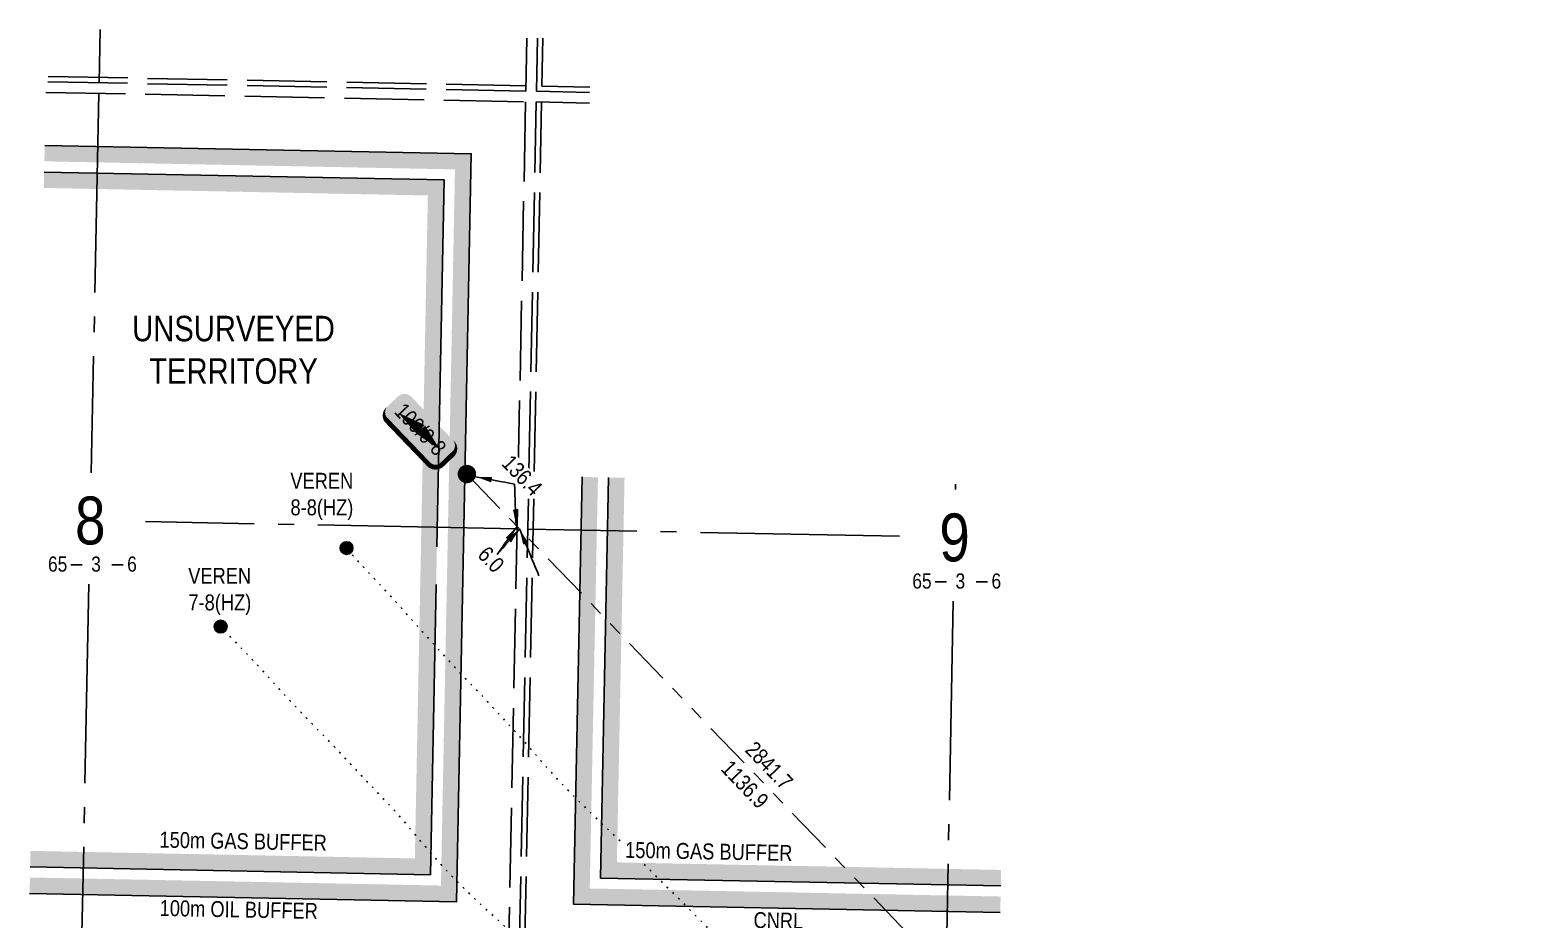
# Model space of a CAD drawing. Extents: x 408473 to 428843, y 6046006 to 6059852.
# Drawn here: x 417725 to 418655, y 6048960 to 6049519 of the extents above; entities that cross this region are included whole.
import ezdxf
from ezdxf.enums import TextEntityAlignment as Align

# ---------------------------------------------------------------- set-up
doc = ezdxf.new("R2010")
doc.units = 0
doc.header["$LTSCALE"] = 5
for name, pattern in [('foc-DOT', [1, 0.2, -0.8]), ('foc-DRILLPATH', [14.75, 6, -1.75, 1.75, -1.75, 1.75, -1.75]), ('foc-QUARTERLINE', [33, 25, -3, 2, -3]), ('foc-UNSURVEYED', [12.5, 10, -2.5])]:
    doc.linetypes.add(name, pattern=pattern)
for name, color, linetype in [('10', 1, 'Continuous'), ('9', 3, 'Continuous'), ('ABADATA-DRILL', 8, 'foc-DOT'), ('ABADATA-DRILL-T', 8, 'Continuous'), ('AS-TARGET-GAS', 182, 'Continuous'), ('AS-TARGET-GAS-H', 181, 'Continuous'), ('AS-TARGET-OIL', 146, 'Continuous'), ('AS-TARGET-OIL-H', 131, 'Continuous'), ('L-BD', 7, 'Continuous'), ('L-MON', 1, 'Continuous'), ('L-SECLBL', 7, 'Continuous'), ('L-SECQ', 8, 'foc-QUARTERLINE'), ('L-UNS-T', 3, 'Continuous'), ('L-USEC', 7, 'foc-UNSURVEYED'), ('P-BUFFER-PURPLE-T', 187, 'Continuous'), ('P-PDRILLPATH', 12, 'foc-DRILLPATH')]:
    doc.layers.add(name, color=color, linetype=linetype)
doc.styles.add('80', font='ARIALN.TTF', dxfattribs={"height": 10})
doc.styles.add('80CG', font='ARIALN.TTF', dxfattribs={"height": 10})
doc.styles.add('80L', font='ARIALN.TTF', dxfattribs={"height": 10})
doc.styles.add('SIMPLEX', font='ARIALN.TTF')
doc.dimstyles.new('Compass 5 000', dxfattribs={"dimscale": 5, "dimtxt": 9, "dimasz": 2, "dimexe": 0.2, "dimexo": 0.0625, "dimgap": 0.5, "dimtad": 0, "dimtih": 1, "dimtoh": 1, "dimzin": 0, "dimdsep": 46, "dimtxsty": '80CG', "dimcen": 0.1, "dimse1": 1, "dimse2": 1, "dimclrd": 256, "dimclrt": 256, "dimaunit": 1, "dimadec": 4, "dimazin": 0, "dimtfac": 0.06, "dimtofl": 0, "dimtmove": 0, "dimatfit": 1, "dimfxl": 0.2, "dimtolj": 1, "dimtzin": 0, "dimlwd": -1, "dimarcsym": 0})

# ---------------------------------------------------------------- blocks, each defined once
blk = doc.blocks.new('L-SECLBL')
at = {"layer": '9', "color": 7}
for p, q in [((-5.08, -27.83), (-12.29, -27.83)), ((20.7, -27.83), (13.5, -27.83))]:
    blk.add_line(p, q, dxfattribs=at)
at = {"layer": '10', "color": 2, "style": 'SIMPLEX'}
blk.add_attdef('SEC', text='', height=30, dxfattribs=at).set_placement((0, 0), align=Align.MIDDLE)
at = {"layer": '10', "color": 5, "style": '80L'}
blk.add_attdef('TWP', text='', height=9.5, dxfattribs=at).set_placement((-14.43, -27.37), align=Align.MIDDLE_RIGHT)
blk.add_attdef('RGE', text='', height=9.5, dxfattribs=at).set_placement((3.62, -27.37), align=Align.MIDDLE_CENTER)
blk.add_attdef('MER', text='', height=9.5, dxfattribs=at).set_placement((23.17, -27.37), align=Align.MIDDLE_LEFT)
blk = doc.blocks.new('plbh')
at = {"layer": 'L-MON'}
h = blk.add_hatch(color=255, dxfattribs=at)
h.dxf.hatch_style = 1
edge = h.paths.add_edge_path()
edge.add_arc((0, 0), 1.16, 0, 360)
h = blk.add_hatch(color=256, dxfattribs=at)
h.dxf.hatch_style = 1
h.paths.add_polyline_path([(0.96, 0, 1), (-0.96, 0, 1)])
h.paths.add_polyline_path([(0.91, 0, 1), (-0.91, 0, 1)], flags=16)
h.paths.add_polyline_path([(0.45, 0, -1), (-0.45, 0, -1)], flags=0)
h = blk.add_hatch(color=256, dxfattribs=at)
h.dxf.hatch_style = 1
h.paths.add_polyline_path([(0.45, 0, 1), (-0.45, 0, 1)])
h.paths.add_polyline_path([(0.4, 0, 1), (-0.4, 0, 1)], flags=16)
at = {"layer": 'L-MON', "color": 240}
for radius in [0.96, 0.91, 0.45, 0.4]:
    blk.add_circle((0, 0), radius, dxfattribs=at)
blk = doc.blocks.new('*U124')
h = blk.add_hatch(color=255)
edge = h.paths.add_edge_path()
edge.add_line((-19, -11.5), (19, -11.5))
edge.add_arc((19, -5.5), 6, 270, 360)
edge.add_line((25, -5.5), (25, 4))
edge.add_arc((19, 4), 6, 0, 90)
edge.add_line((19, 10), (-19, 10))
edge.add_arc((-19, 4), 6, 90, 180)
edge.add_line((-25, 4), (-25, -5.5))
edge.add_arc((-19, -5.5), 6, 180, 270)
at = {"color": 1, "flags": 128}
blk.add_lwpolyline([(-19, -11.5, 3, 3, 0), (19, -11.5, 3, 3, 0.414214), (25, -5.5, 3, 3, 0), (25, 4, 3, 0, 0.414214), (19, 10, 0, 0, 0), (-19, 10, 0, 0, 0.414214), (-25, 4, 0, 0, 0), (-25, -5.5, 0, 3, 0.414214)], format="xyseb", close=True, dxfattribs=at)
for points in [[(-17.63, -2.9, 0, 7.5, 0), (0, 0, 0, 0, 0)], [(17.05, 0, 0, 7.5, 0), (0, 0, 0, 0, 0)]]:
    blk.add_lwpolyline(points, format="xyseb", dxfattribs=at)
at = {"color": 1, "style": '80'}
blk.add_attdef('ENTER_TEXT_001', (-26.85, -4.92), '', height=10, dxfattribs=at)

msp = doc.modelspace()

# ---------------------------------------------------------------- hatches: boundary and pattern name
at = {"layer": 'ABADATA-DRILL-T'}
h = msp.add_hatch(color=256, dxfattribs=at)
h.dxf.hatch_style = 1
edge = h.paths.add_edge_path()
edge.add_arc((417924.322, 6049193.493), 4, 0, 360)
h = msp.add_hatch(color=256, dxfattribs=at)
h.dxf.hatch_style = 1
edge = h.paths.add_edge_path()
edge.add_arc((417845.329, 6049144.226), 4, 0, 360)
at = {"layer": 'AS-TARGET-GAS-H'}
h = msp.add_hatch(color=256, dxfattribs=at)
h.dxf.hatch_style = 1
h.paths.add_polyline_path([(417734.331, 6049419.571), (417734.533, 6049429.569), (417985.567, 6049424.646), (417977.015, 6048988.512), (417725.746, 6048993.439), (417725.948, 6049003.437), (417967.213, 6048998.706), (417975.373, 6049414.844)], flags=17)
h = msp.add_hatch(color=256, dxfattribs=at)
h.dxf.hatch_style = 1
h.paths.add_polyline_path([(418335.004, 6048981.492), (418335.202, 6048991.49), (418094.011, 6048996.22), (418098.831, 6049237.614), (418088.833, 6049237.81), (418083.814, 6048986.418)])
at = {"layer": 'AS-TARGET-OIL-H'}
h = msp.add_hatch(color=256, dxfattribs=at)
h.dxf.hatch_style = 1
h.paths.add_polyline_path([(417734.668, 6049436.267), (417734.869, 6049446.265), (418002.591, 6049441.016), (417993.385, 6048971.488), (417725.41, 6048976.742), (417725.611, 6048986.74), (417983.582, 6048981.682), (417992.397, 6049431.214)])
h = msp.add_hatch(color=256, dxfattribs=at)
h.dxf.hatch_style = 1
h.paths.add_polyline_path([(418334.674, 6048964.796), (418334.872, 6048974.794), (418076.981, 6048979.85), (418082.135, 6049237.941), (418072.137, 6049238.137), (418066.784, 6048970.048)])

# ---------------------------------------------------------------- linework, layer by layer
at = {"layer": 'ABADATA-DRILL', "flags": 128}
for points in [[(418095.986, 6049009.695), (418094.172, 6049011.434), (418091.829, 6049013.684), (418089.496, 6049015.93), (418087.153, 6049018.173), (418084.807, 6049020.423), (418082.559, 6049022.601), (418080.259, 6049024.833), (418077.923, 6049027.086), (418075.593, 6049029.336), (418073.271, 6049031.602), (418070.965, 6049033.884), (418068.663, 6049036.163), (418066.378, 6049038.472), (418064.113, 6049040.804), (418061.838, 6049043.115), (418059.566, 6049045.424), (418057.318, 6049047.768), (418055.115, 6049050.146), (418052.938, 6049052.555), (418050.795, 6049054.955), (418048.642, 6049057.384), (418046.516, 6049059.82), (418044.404, 6049062.265), (418042.289, 6049064.73), (418040.173, 6049067.192), (418038.037, 6049069.621), (418035.884, 6049072.024), (418033.728, 6049074.44), (418031.572, 6049076.857), (418029.388, 6049079.257), (418027.211, 6049081.62), (418025.011, 6049083.997), (418022.793, 6049086.361), (418020.569, 6049088.722), (418018.366, 6049091.102), (418016.175, 6049093.489), (418013.985, 6049095.879), (418011.802, 6049098.272), (418009.581, 6049100.646), (418007.334, 6049102.988), (418005.076, 6049105.329), (418002.818, 6049107.667), (418000.547, 6049109.996), (417998.295, 6049112.327), (417996.071, 6049114.678), (417993.854, 6049117.042), (417991.654, 6049119.432), (417989.457, 6049121.819), (417987.257, 6049124.206), (417985.073, 6049126.606), (417982.907, 6049129.016), (417980.734, 6049131.412), (417978.554, 6049133.819), (417976.4, 6049136.218), (417974.234, 6049138.635), (417972.064, 6049141.041), (417969.885, 6049143.455), (417967.701, 6049145.851), (417965.535, 6049148.258), (417963.379, 6049150.69), (417961.233, 6049153.133), (417959.074, 6049155.559), (417956.904, 6049157.976), (417954.731, 6049160.389), (417952.531, 6049162.776), (417950.324, 6049165.143), (417948.116, 6049167.513), (417945.906, 6049169.894), (417943.699, 6049172.268), (417941.482, 6049174.639), (417939.261, 6049177.006), (417937.05, 6049179.353), (417934.823, 6049181.714), (417932.606, 6049184.078), (417930.415, 6049186.462), (417928.234, 6049188.942), (417924.322, 6049193.493)], [(418487.085, 6048470.172), (418487.085, 6048470.172), (418487.088, 6048470.179), (418487.089, 6048470.202), (418487.11, 6048470.292), (418487.148, 6048470.338), (418487.202, 6048470.376), (418487.32, 6048470.454), (418487.468, 6048470.525), (418487.573, 6048470.573), (418487.67, 6048470.604), (418487.733, 6048470.599), (418487.766, 6048470.579), (418487.769, 6048470.532), (418487.753, 6048470.446), (418487.698, 6048470.157), (418487.648, 6048469.978), (418487.517, 6048469.61), (418487.39, 6048469.256), (418487.341, 6048469.114), (418487.292, 6048468.998), (418487.25, 6048468.912), (418487.236, 6048468.859), (418487.238, 6048468.829), (418487.269, 6048468.682), (418487.257, 6048468.585), (418487.182, 6048468.7), (418487.073, 6048468.892), (418486.934, 6048469.145), (418486.774, 6048469.488), (418486.634, 6048469.818), (418486.577, 6048470.105), (418486.558, 6048470.342), (418486.52, 6048470.613), (418486.536, 6048470.906), (418486.739, 6048471.066), (418487.057, 6048471.13), (418487.474, 6048471.318), (418487.789, 6048471.422), (418487.829, 6048471.404), (418487.855, 6048471.377), (418487.921, 6048471.169), (418487.9, 6048470.966), (418487.856, 6048470.764), (418487.802, 6048470.551), (418487.725, 6048470.346), (418487.531, 6048470.323), (418487.298, 6048470.508), (418487.176, 6048470.754), (418487.111, 6048471.002), (418487.063, 6048471.273), (418487.171, 6048471.497), (418487.508, 6048471.537), (418487.871, 6048471.344), (418488.054, 6048471.13), (418488.089, 6048471.066), (418488.148, 6048470.851), (418488.295, 6048470.518), (418488.387, 6048470.26), (418488.314, 6048469.938), (418488.221, 6048469.82), (418488.201, 6048469.797), (418488.157, 6048469.754), (418488.143, 6048469.741), (418488.103, 6048469.735), (418488.086, 6048469.739), (418488.027, 6048469.767), (418487.912, 6048469.872), (418487.75, 6048470.079), (418487.556, 6048470.413), (418487.345, 6048470.85), (418487.095, 6048471.365), (418486.793, 6048471.948), (418486.426, 6048472.609), (418485.974, 6048473.355), (418485.436, 6048474.172), (418484.824, 6048475.057), (418484.129, 6048476.025), (418483.343, 6048477.06), (418482.507, 6048478.13), (418481.609, 6048479.248), (418480.648, 6048480.414), (418479.602, 6048481.631), (418478.463, 6048482.917), (418477.23, 6048484.288), (418475.932, 6048485.731), (418474.571, 6048487.248), (418473.159, 6048488.836), (418471.674, 6048490.495), (418470.141, 6048492.209), (418468.579, 6048493.99), (418466.985, 6048495.835), (418465.345, 6048497.721), (418463.675, 6048499.618), (418461.966, 6048501.518), (418460.239, 6048503.399), (418458.466, 6048505.295), (418456.65, 6048507.194), (418454.754, 6048509.158), (418452.876, 6048511.132), (418450.975, 6048513.147), (418449.032, 6048515.215), (418447.063, 6048517.311), (418445.038, 6048519.468), (418443.004, 6048521.628), (418440.91, 6048523.843), (418438.827, 6048526.054), (418436.708, 6048528.327), (418434.582, 6048530.609), (418432.447, 6048532.914), (418430.315, 6048535.23), (418428.154, 6048537.56), (418425.95, 6048539.897), (418423.683, 6048542.285), (418420.95, 6048545.203), (418418.701, 6048547.664), (418418.538, 6048547.844), (418414.213, 6048552.57), (418409.884, 6048557.266), (418405.584, 6048562.018), (418401.269, 6048566.75), (418396.861, 6048571.451), (418392.449, 6048576.152), (418388.088, 6048580.892), (418383.761, 6048585.661), (418379.44, 6048590.41), (418375.075, 6048595.13), (418370.686, 6048599.778), (418366.242, 6048604.396), (418361.842, 6048609.04), (418357.505, 6048613.773), (418353.222, 6048618.598), (418348.989, 6048623.412), (418344.706, 6048628.197), (418340.348, 6048632.92), (418335.935, 6048637.564), (418331.494, 6048642.163), (418326.96, 6048646.749), (418324.675, 6048649.038), (418322.406, 6048651.333), (418317.889, 6048655.923), (418313.404, 6048660.498), (418308.91, 6048665.094), (418304.372, 6048669.631), (418299.769, 6048674.092), (418295.179, 6048678.54), (418290.596, 6048683.057), (418286.011, 6048687.582), (418281.409, 6048692.083), (418276.889, 6048696.539), (418272.374, 6048701.099), (418267.887, 6048705.721), (418263.446, 6048710.29), (418258.975, 6048714.868), (418254.494, 6048719.437), (418249.936, 6048723.984), (418245.363, 6048728.458), (418240.748, 6048732.967), (418236.222, 6048737.476), (418231.734, 6048742.029), (418227.2, 6048746.619), (418222.705, 6048751.161), (418218.214, 6048755.737), (418213.778, 6048760.372), (418209.406, 6048765.109), (418205.099, 6048769.838), (418200.75, 6048774.557), (418196.403, 6048779.297), (418192.101, 6048784.026), (418187.722, 6048788.683), (418183.201, 6048793.266), (418178.656, 6048797.793), (418174.054, 6048802.307), (418169.467, 6048806.758), (418164.9, 6048811.375), (418160.582, 6048816.068), (418156.406, 6048820.891), (418152.248, 6048825.787), (418147.937, 6048830.559), (418143.379, 6048835.11), (418138.731, 6048839.488), (418134.039, 6048843.841), (418129.385, 6048848.247), (418124.812, 6048852.754), (418120.256, 6048857.225), (418115.67, 6048861.699), (418111.114, 6048866.22), (418106.616, 6048870.766), (418102.126, 6048875.391), (418097.673, 6048880.033), (418093.249, 6048884.638), (418088.77, 6048889.28), (418084.272, 6048893.862), (418079.779, 6048898.495), (418075.336, 6048903.14), (418070.819, 6048907.746), (418066.329, 6048912.359), (418061.892, 6048916.96), (418057.424, 6048921.552), (418052.974, 6048926.157), (418048.521, 6048930.795), (418044.064, 6048935.387), (418039.566, 6048939.96), (418035.092, 6048944.529), (418030.554, 6048949.092), (418026.041, 6048953.595), (418021.469, 6048958.106), (418016.761, 6048962.466), (418011.957, 6048966.747), (418007.225, 6048971.091), (418002.587, 6048975.51), (417997.997, 6048979.964), (417993.438, 6048984.471), (417988.977, 6048989.03), (417984.619, 6048993.76), (417980.41, 6048998.58), (417976.238, 6049003.423), (417972.038, 6049008.25), (417967.849, 6049013.096), (417963.704, 6049017.962), (417959.567, 6049022.881), (417955.358, 6049027.741), (417951.016, 6049032.414), (417946.553, 6049037.086), (417942.144, 6049041.737), (417937.761, 6049046.391), (417933.385, 6049051.048), (417928.97, 6049055.732), (417925.654, 6049059.224), (417921.275, 6049063.878), (417916.885, 6049068.532), (417912.43, 6049073.2), (417907.95, 6049077.846), (417903.479, 6049082.435), (417899.012, 6049087.043), (417894.586, 6049091.655), (417890.153, 6049096.319), (417885.794, 6049101.016), (417881.447, 6049105.769), (417877.159, 6049110.504), (417872.889, 6049115.285), (417868.515, 6049120.026), (417864.111, 6049124.63), (417859.661, 6049129.245), (417855.234, 6049133.849), (417850.82, 6049138.477), (417845.329, 6049144.226)], [(418493.753, 6048458.651), (418493.753, 6048458.651), (418493.753, 6048458.651), (418493.753, 6048458.651), (418493.743, 6048458.648), (418493.736, 6048458.635), (418493.858, 6048458.556), (418494.043, 6048458.492), (418494.236, 6048458.455), (418494.332, 6048458.41), (418494.33, 6048458.35), (418494.319, 6048458.283), (418494.294, 6048458.22), (418494.249, 6048458.134), (418494.22, 6048458.005), (418494.108, 6048457.887), (418493.931, 6048457.871), (418493.818, 6048457.92), (418493.753, 6048457.971), (418493.663, 6048457.989), (418493.529, 6048457.959), (418493.389, 6048457.965), (418493.343, 6048457.992), (418493.247, 6048458.047), (418493.172, 6048458.082), (418493.086, 6048458.167), (418493.168, 6048458.232), (418493.239, 6048458.274), (418493.289, 6048458.283), (418493.292, 6048458.283), (418493.299, 6048458.283), (418493.342, 6048458.296), (418493.423, 6048458.331), (418493.574, 6048458.388), (418493.802, 6048458.463), (418494.104, 6048458.554), (418494.459, 6048458.64), (418494.871, 6048458.726), (418495.337, 6048458.83), (418495.822, 6048458.954), (418496.332, 6048459.084), (418496.871, 6048459.226), (418497.448, 6048459.382), (418498.071, 6048459.553), (418498.521, 6048459.677), (418499.003, 6048459.821), (418499.936, 6048460.106), (418500.918, 6048460.387), (418501.968, 6048460.677), (418502.987, 6048460.96), (418503.982, 6048461.231), (418504.937, 6048461.485), (418505.899, 6048461.756), (418506.902, 6048462.043), (418507.941, 6048462.326), (418508.974, 6048462.613), (418510.026, 6048462.909), (418511.079, 6048463.198), (418512.131, 6048463.481), (418513.17, 6048463.76), (418514.21, 6048464.053), (418515.235, 6048464.327), (418516.234, 6048464.6), (418517.183, 6048464.875), (418518.111, 6048465.117), (418519.045, 6048465.325), (418519.977, 6048465.54), (418520.834, 6048465.757), (418521.655, 6048465.954), (418522.489, 6048466.148), (418523.376, 6048466.347), (418524.233, 6048466.53), (418525.05, 6048466.674), (418525.823, 6048466.809), (418526.616, 6048467), (418527.458, 6048467.234), (418528.39, 6048467.502), (418529.399, 6048467.776), (418530.421, 6048468.049), (418531.44, 6048468.316), (418532.502, 6048468.558), (418533.609, 6048468.777), (418534.697, 6048468.982), (418535.678, 6048469.196), (418536.666, 6048469.427), (418537.728, 6048469.659), (418538.852, 6048469.89), (418539.93, 6048470.123), (418540.942, 6048470.353), (418541.849, 6048470.558), (418542.767, 6048470.777), (418543.752, 6048471.018), (418544.734, 6048471.272), (418545.666, 6048471.53), (418546.584, 6048471.776), (418547.495, 6048471.994), (418548.436, 6048472.189), (418549.395, 6048472.324), (418550.331, 6048472.432), (418551.222, 6048472.631), (418552.101, 6048472.901), (418552.98, 6048473.18), (418553.855, 6048473.46), (418554.701, 6048473.723), (418555.539, 6048473.963), (418556.427, 6048474.199), (418557.429, 6048474.46), (418558.457, 6048474.7), (418559.545, 6048474.922), (418560.609, 6048475.134), (418561.611, 6048475.344), (418562.665, 6048475.54), (418563.882, 6048475.75), (418565.134, 6048475.979), (418566.332, 6048476.215), (418567.467, 6048476.45), (418568.612, 6048476.694), (418569.683, 6048476.933), (418570.708, 6048477.166), (418571.72, 6048477.42), (418572.702, 6048477.7), (418573.651, 6048477.958), (418574.583, 6048478.21), (418575.461, 6048478.463), (418576.313, 6048478.72), (418577.185, 6048478.983), (418578.154, 6048479.237), (418579.072, 6048479.472), (418579.946, 6048479.702), (418580.901, 6048479.94), (418581.943, 6048480.206), (418582.932, 6048480.473), (418583.914, 6048480.737), (418584.929, 6048480.991), (418585.978, 6048481.24), (418586.98, 6048481.494), (418587.968, 6048481.751), (418588.996, 6048481.994), (418590.098, 6048482.236), (418591.17, 6048482.482), (418592.191, 6048482.722), (418593.133, 6048482.96), (418594.018, 6048483.209), (418594.135, 6048483.244), (418594.85, 6048483.493), (418595.655, 6048483.881), (418596.358, 6048484.384), (418596.957, 6048484.995), (418597.433, 6048485.656), (418597.766, 6048486.293), (418597.951, 6048486.866), (418597.967, 6048487.353), (418597.815, 6048487.782), (418597.776, 6048487.85), (418597.57, 6048488.204), (418597.285, 6048488.603), (418597.236, 6048488.661), (418596.923, 6048489.02), (418596.489, 6048489.522), (418595.988, 6048490.139), (418595.454, 6048490.786), (418594.867, 6048491.488), (418594.179, 6048492.251), (418593.353, 6048493.124), (418592.471, 6048494.058), (418591.507, 6048495.061), (418590.941, 6048495.602), (418590.308, 6048496.158), (418589.577, 6048496.789), (418588.748, 6048497.536), (418587.868, 6048498.383), (418587.152, 6048499.111), (418586.93, 6048499.348), (418585.944, 6048500.375), (418584.835, 6048501.473), (418583.658, 6048502.657), (418582.433, 6048503.958), (418581.141, 6048505.373), (418579.743, 6048506.864), (418578.253, 6048508.407), (418576.695, 6048510.028), (418575.068, 6048511.717), (418573.349, 6048513.501), (418571.585, 6048515.333), (418569.778, 6048517.212), (418568.203, 6048518.833), (418567.918, 6048519.126), (418566.056, 6048521.029), (418564.359, 6048522.746), (418564.176, 6048522.93), (418562.247, 6048524.852), (418560.279, 6048526.854), (418559.122, 6048528.057), (418555.604, 6048531.727), (418554.277, 6048533.12), (418552.262, 6048535.216), (418550.206, 6048537.324), (418548.114, 6048539.462), (418545.96, 6048541.631), (418543.762, 6048543.825), (418541.532, 6048546.059), (418539.3, 6048548.307), (418537.583, 6048550.038), (418537.027, 6048550.595), (418534.746, 6048552.897), (418532.461, 6048555.213), (418530.162, 6048557.508), (418527.85, 6048559.797), (418525.561, 6048562.096), (418523.286, 6048564.418), (418521.045, 6048566.766), (418518.835, 6048569.15), (418516.642, 6048571.536), (418514.428, 6048573.907), (418512.193, 6048576.261), (418509.959, 6048578.619), (418507.746, 6048581.003), (418505.556, 6048583.39), (418503.342, 6048585.77), (418501.115, 6048588.131), (418498.88, 6048590.492), (418496.643, 6048592.843), (418494.405, 6048595.178), (418492.164, 6048597.509), (418489.919, 6048599.817), (418487.663, 6048602.115), (418485.398, 6048604.427), (418483.137, 6048606.755), (418480.899, 6048609.092), (418478.675, 6048611.443), (418476.461, 6048613.814), (418474.267, 6048616.194), (418472.074, 6048618.591), (418469.891, 6048620.988), (418467.701, 6048623.381), (418465.493, 6048625.755), (418463.28, 6048628.126), (418461.066, 6048630.506), (418458.895, 6048632.856), (418456.688, 6048635.233), (418454.471, 6048637.597), (418452.243, 6048639.951), (418450.009, 6048642.306), (418447.775, 6048644.653), (418445.54, 6048647.004), (418443.303, 6048649.359), (418441.059, 6048651.71), (418438.818, 6048654.051), (418436.573, 6048656.389), (418434.305, 6048658.714), (418432.026, 6048661.019), (418429.758, 6048663.341), (418427.534, 6048665.668), (418425.306, 6048668.026), (418423.102, 6048670.39), (418420.912, 6048672.77), (418418.722, 6048675.167), (418416.538, 6048677.567), (418414.362, 6048679.963), (418412.192, 6048682.353), (418410.012, 6048684.75), (418407.822, 6048687.14), (418405.601, 6048689.507), (418403.376, 6048691.825), (418401.132, 6048694.163), (418398.901, 6048696.51), (418396.663, 6048698.858), (418394.408, 6048701.186), (418392.147, 6048703.508), (418389.885, 6048705.829), (418387.631, 6048708.157), (418385.373, 6048710.492), (418383.111, 6048712.824), (418380.843, 6048715.155), (418378.586, 6048717.493), (418376.328, 6048719.838), (418374.08, 6048722.176), (418371.832, 6048724.504), (418369.567, 6048726.822), (418367.282, 6048729.134), (418364.99, 6048731.43), (418362.701, 6048733.729), (418360.416, 6048736.031), (418357.673, 6048738.785), (418355.384, 6048741.08), (418353.102, 6048743.376), (418350.807, 6048745.655), (418348.484, 6048747.911), (418346.134, 6048750.147), (418343.784, 6048752.374), (418341.434, 6048754.604), (418339.087, 6048756.837), (418336.751, 6048759.087), (418334.442, 6048761.359), (418332.147, 6048763.645), (418329.854, 6048765.933), (418327.559, 6048768.219), (418325.273, 6048770.508), (418322.992, 6048772.81), (418320.727, 6048775.131), (418318.496, 6048777.482), (418316.262, 6048779.84), (418314.021, 6048782.181), (418311.776, 6048784.522), (418309.551, 6048786.836), (418307.313, 6048789.174), (418305.079, 6048791.525), (418302.852, 6048793.879), (418300.627, 6048796.237), (418298.403, 6048798.598), (418296.176, 6048800.952), (418293.941, 6048803.293), (418291.7, 6048805.631), (418289.456, 6048807.972), (418288.365, 6048809.12), (418287.235, 6048810.326), (418285.021, 6048812.697), (418282.797, 6048815.061), (418280.577, 6048817.431), (418278.37, 6048819.809), (418276.173, 6048822.192), (418273.965, 6048824.566), (418271.745, 6048826.957), (418269.558, 6048829.344), (418267.365, 6048831.727), (418265.151, 6048834.094), (418262.917, 6048836.445), (418260.679, 6048838.8), (418258.482, 6048841.183), (418256.302, 6048843.58), (418254.102, 6048845.96), (418251.885, 6048848.331), (418249.664, 6048850.685), (418247.433, 6048853.029), (418245.182, 6048855.364), (418242.93, 6048857.699), (418240.683, 6048860.037), (418238.462, 6048862.394), (418236.248, 6048864.765), (418234.031, 6048867.129), (418231.817, 6048869.493), (418229.636, 6048871.853), (418227.442, 6048874.236), (418225.235, 6048876.623), (418223.039, 6048879.01), (418220.878, 6048881.387), (418218.702, 6048883.786), (418216.574, 6048886.135), (418214.404, 6048888.545), (418212.248, 6048890.961), (418210.078, 6048893.374), (418207.876, 6048895.821), (418205.71, 6048898.234), (418203.533, 6048900.648), (418201.356, 6048903.044), (418199.189, 6048905.407), (418196.989, 6048907.794), (418194.789, 6048910.178), (418192.578, 6048912.558), (418190.351, 6048914.939), (418188.134, 6048917.3), (418185.896, 6048919.648), (418183.628, 6048921.963), (418181.353, 6048924.271), (418179.098, 6048926.603), (418176.844, 6048928.947), (418174.596, 6048931.295), (418172.335, 6048933.624), (418170.056, 6048935.929), (418167.764, 6048938.221), (418165.485, 6048940.489), (418163.2, 6048942.788), (418160.935, 6048945.103), (418158.674, 6048947.438), (418156.412, 6048949.77), (418154.131, 6048952.091), (418151.842, 6048954.39), (418149.547, 6048956.692), (418147.259, 6048958.994), (418144.97, 6048961.3), (418142.688, 6048963.608), (418140.417, 6048965.923), (418138.145, 6048968.242), (418135.867, 6048970.557), (418133.558, 6048972.85), (418131.232, 6048975.106), (418128.892, 6048977.362), (418126.553, 6048979.612), (418124.23, 6048981.881), (418121.945, 6048984.187), (418119.115, 6048987.069), (418115.08, 6048991.099), (418112.771, 6048993.372), (418110.89, 6048995.222)]]:
    msp.add_lwpolyline(points, dxfattribs=at)
at = {"layer": 'ABADATA-DRILL-T'}
for centre in [(417924.322, 6049193.493), (417845.329, 6049144.226)]:
    msp.add_circle(centre, 4, dxfattribs=at)
at = {"layer": 'AS-TARGET-GAS', "flags": 128}
for points in [[(417734.533, 6049429.569), (417985.567, 6049424.646), (417981.051, 6049194.355)], [(418335.004, 6048981.492), (418083.814, 6048986.418), (418088.833, 6049237.81)], [(417980.585, 6049170.583), (417977.015, 6048988.512), (417725.746, 6048993.439)]]:
    msp.add_lwpolyline(points, dxfattribs=at)
at = {"layer": 'AS-TARGET-OIL', "flags": 128}
for points in [[(417734.869, 6049446.265), (418002.591, 6049441.016), (417993.385, 6048971.488), (417725.41, 6048976.742)], [(418334.674, 6048964.796), (418066.784, 6048970.048), (418072.137, 6049238.137)]]:
    msp.add_lwpolyline(points, dxfattribs=at)
at = {"layer": 'L-SECQ', "flags": 128}
for points in [[(417769.673, 6049518.933), (417769.002, 6049485.606)], [(417768.867, 6049478.905), (417764.071, 6049240.845)], [(418306.652, 6049233.539), (418306.586, 6049230.207)], [(418031.379, 6049205.597), (417798.199, 6049210.169)], [(418271.456, 6049200.889), (418038.08, 6049205.465)], [(417762.661, 6049170.859), (417758.066, 6048942.795)], [(418305.201, 6049160.221), (418300.688, 6048932.156)]]:
    msp.add_lwpolyline(points, dxfattribs=at)
at = {"layer": 'L-USEC'}
for p, q in [((418046.981, 6049483.505), (418047.58, 6049513.482)), ((418076.959, 6049482.917), (418046.981, 6049483.505))]:
    msp.add_line(p, q, dxfattribs=at)
at = {"layer": 'L-USEC', "flags": 128}
for points in [[(418037.53, 6049513.681), (418036.865, 6049480.354)], [(418043.566, 6049480.223), (418044.232, 6049513.549)], [(418036.865, 6049480.354), (417735.675, 6049486.26)], [(418036.93, 6049483.702), (417735.741, 6049489.608)], [(417735.54, 6049479.558), (418036.731, 6049473.653)], [(418036.731, 6049473.653), (418032.101, 6049241.75)], [(418076.893, 6049479.569), (418043.566, 6049480.223)], [(418038.804, 6049241.736), (418043.432, 6049473.521)], [(418042.152, 6049241.669), (418046.78, 6049473.454)], [(418043.432, 6049473.521), (418076.759, 6049472.868)], [(418032.728, 6048937.41), (418038.46, 6049224.49)], [(418036.076, 6048937.343), (418041.808, 6049224.423)], [(418031.626, 6049217.97), (418026.026, 6048937.541)]]:
    msp.add_lwpolyline(points, dxfattribs=at)
at = {"layer": 'P-PDRILLPATH'}
msp.add_line((417999.88, 6049239.986), (418655.479, 6048556.888), dxfattribs=at)

# ---------------------------------------------------------------- block references
ref = msp.add_blockref('*U124', (417970.985, 6049267.801), dxfattribs=dict(xscale=0.9995595999999999, yscale=0.9995595999999999, zscale=0.9995595999999999, rotation=313.8233333333334))
ref.add_attrib('ENTER_TEXT_001', '100/9-8', (417953.688, 6049278.607), dxfattribs={"color": 1, "height": 9.9956, "rotation": 313.823333, "style": '80'})
at = {"layer": 'L-MON', "xscale": 4.997797999999992, "yscale": 4.997797999999992, "zscale": 4.997797999999992}
msp.add_blockref('plbh', (417999.88, 6049239.986), dxfattribs=at)
at = {"layer": 'L-SECLBL'}
for p, values in [((417763.466, 6049210.85), {'SEC': '8', 'TWP': '65', 'RGE': '3', 'MER': '6'}), ((418305.992, 6049200.212), {'SEC': '9', 'TWP': '65', 'RGE': '3', 'MER': '6'})]:
    msp.add_blockref('L-SECLBL', p, dxfattribs=at).add_auto_attribs(values)

# ---------------------------------------------------------------- texts
at = {"layer": 'ABADATA-DRILL-T', "char_height": 10, "attachment_point": 1, "style": '80L'}
for s, insert in [('\\pi18.345;VEREN\\P\\pi18.42;8-8(HZ)', (417870.724, 6049240.747)), ('\\pi18.345;VEREN\\P\\pi18.454;7-8(HZ)', (417806.626, 6049181.094))]:
    msp.add_mtext_dynamic_manual_height_columns(s, width=75.13511, gutter_width=49.978, heights=[0], dxfattribs=dict(at, insert=insert))
at = {"layer": 'ABADATA-DRILL-T', "insert": (418157.454, 6048965.503), "char_height": 10, "attachment_point": 1, "rotation": 358.876667, "style": '80L'}
msp.add_mtext_dynamic_manual_height_columns('\\pi22.469;CNRL\\P\\pi14.986;16-5(DD)', width=75.13511, gutter_width=49.978, heights=[0], dxfattribs=at)
at = {"layer": 'AS-TARGET-GAS', "char_height": 10, "attachment_point": 1, "rotation": 358.876674, "style": '80L'}
for insert in [(417807.045, 6049015.552), (418099.309, 6049009.133)]:
    msp.add_mtext_dynamic_manual_height_columns('150m GAS BUFFER', width=107.79021, gutter_width=47.479, heights=[0], dxfattribs=dict(at, insert=insert))
at = {"layer": 'AS-TARGET-OIL', "insert": (417804.082, 6048972.697), "char_height": 10, "attachment_point": 1, "rotation": 358.876678, "style": '80L'}
msp.add_mtext_dynamic_manual_height_columns('\\pi3.0598;100m OIL BUFFER', width=104.04593, gutter_width=47.479, heights=[0], dxfattribs=at)
at = {"layer": 'L-BD', "color": 5, "style": '80L'}
msp.add_text('2841.7', height=9.9956, rotation=313.8232, dxfattribs=at).set_placement((418189.633, 6049057.046), align=Align.MIDDLE)
at = {"layer": 'L-UNS-T', "color": 3, "insert": (417853.389, 6049317.849), "char_height": 16, "attachment_point": 5, "style": '80L'}
msp.add_mtext_dynamic_manual_height_columns('UNSURVEYED TERRITORY', width=126.35808, gutter_width=47.479, heights=[0], dxfattribs=at)
at = {"layer": 'P-BUFFER-PURPLE-T', "style": '80L'}
for s, p in [('6.0', (418015.084, 6049186.383)), ('1136.9', (418174.398, 6049045.248))]:
    msp.add_text(s, height=9.9956, rotation=313.8232, dxfattribs=at).set_placement(p, align=Align.MIDDLE)

# ---------------------------------------------------------------- leaders
at = {"layer": 'P-BUFFER-PURPLE-T', "path_type": 1}
for points in [[(418005.573, 6049238.263), (418029.733, 6049233.677)], [(418030.8, 6049207.769), (418029.733, 6049233.677)], [(418031.409, 6049207.134), (418018.855, 6049189.448)], [(418032.914, 6049205.567), (418018.855, 6049189.448)]]:
    msp.add_leader(points, dimstyle='Compass 5 000', override={"dimgap": 0.5, "dimtad": 0}, dxfattribs=at)
msp.add_leader([(418032.914, 6049205.567), (418045.097, 6049176.152)], dimstyle='Compass 5 000', dxfattribs=at)

# ---------------------------------------------------------------- next in the draw order: texts
at = {"layer": 'P-BUFFER-PURPLE-T', "insert": (418038.197, 6049242.62), "char_height": 9.9956, "width": 27.20739, "attachment_point": 2, "rotation": 313.8232, "style": '80L', "bg_fill": 3, "box_fill_scale": 1.1, "bg_fill_color": 256, "bg_fill_transparency": 0}
msp.add_mtext('136.4', dxfattribs=at)

doc.saveas('drawing.dxf')
